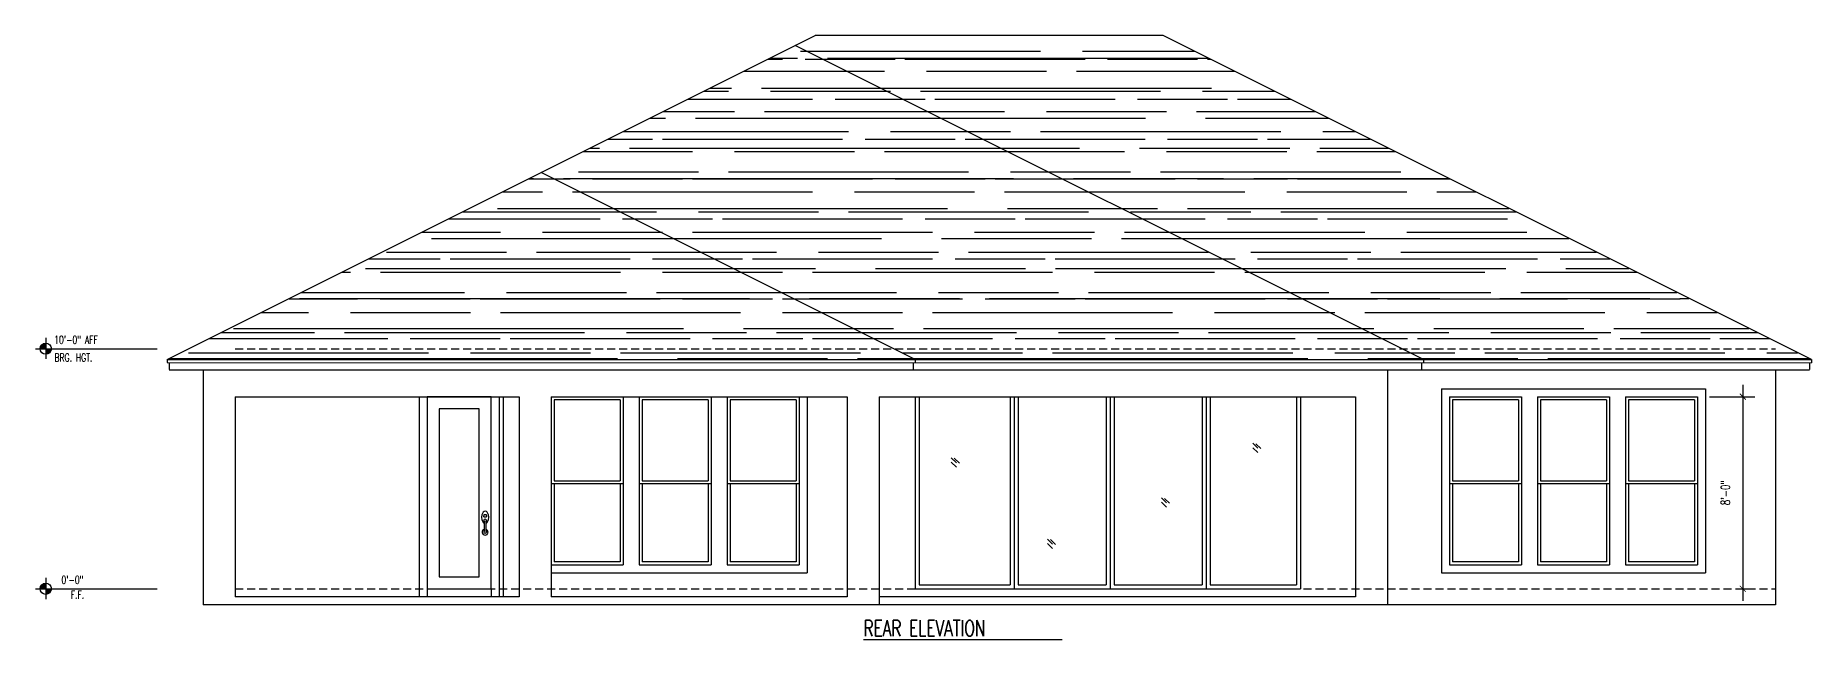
# Model space of a CAD drawing. Header units: inches. Extents: x -25328 to 8149, y -5530 to 4336.
# Drawn here: x -7449 to -6561, y 895 to 1196 of the extents above; entities that cross this region are included whole.
import ezdxf

# ---------------------------------------------------------------- set-up
doc = ezdxf.new("R2010")
doc.units = ezdxf.units.IN
doc.header["$LTSCALE"] = 16
doc.header["$MEASUREMENT"] = 0
doc.linetypes.add('HIDDEN', pattern=[0.375, 0.25, -0.125])
doc.layers.get('0').update_dxf_attribs({"linetype": 'CONTINUOUS'})
doc.layers.get('DEFPOINTS').update_dxf_attribs({"linetype": 'CONTINUOUS'})
for name, color, linetype in [('CONC.', 3, 'CONTINUOUS'), ('DIM', 5, 'CONTINUOUS'), ('DIMS', 5, 'CONTINUOUS'), ('DOORS', 1, 'CONTINUOUS'), ('HATCH', 8, 'CONTINUOUS'), ('ROOF', 1, 'CONTINUOUS'), ('TEXT', 11, 'CONTINUOUS'), ('WALLS EXT', 6, 'CONTINUOUS'), ('WALLS INT', 6, 'CONTINUOUS'), ('WINDOWS', 1, 'CONTINUOUS')]:
    doc.layers.add(name, color=color, linetype=linetype)
doc.styles.add('PAYTAS RM', font='romans.shx', dxfattribs={"width": 0.7, "height": 4.5})
doc.styles.add('PAYTS NOTES', font='romans.shx', dxfattribs={"width": 0.7, "height": 4.5})
doc.dimstyles.new('DIM- PAYTAS', dxfattribs={"dimscale": 48, "dimtxt": 0.1, "dimasz": 0.0625, "dimexe": 0.125, "dimexo": 0.125, "dimgap": 0.125, "dimtad": 1, "dimdec": 1, "dimzin": 3, "dimdsep": 46, "dimlunit": 4, "dimtxsty": 'PAYTAS RM', "dimblk": 'ARCHTICK', "dimcen": 0.09, "dimdle": 0.125, "dimclrd": 5, "dimclre": 5, "dimclrt": 11, "dimadec": 0, "dimazin": 0, "dimtfac": 1, "dimtdec": 1, "dimtofl": 0, "dimtmove": 2, "dimatfit": 3, "dimfxl": 0, "dimfrac": 2, "dimtolj": 1, "dimtzin": 3, "dimarcsym": 0})

# ---------------------------------------------------------------- blocks, each defined once
blk = doc.blocks.new('ELEVBUB')
for p, q in [((-0.142, 0), (0.078, 0)), ((0, 0.151), (0, -0.142))]:
    blk.add_line(p, q)
at = {"const_width": 0.0781}
for points in [[(0, 0.039, 0.414214), (-0.039, 0, 1)], [(0, -0.039, 0.414213), (0.039, 0, 1)]]:
    blk.add_lwpolyline(points, format="xyb", dxfattribs=at)
blk.add_circle((0, 0), 0.0781)
blk = doc.blocks.new('_ArchTick')
at = {"color": 0, "linetype": 'ByBlock', "const_width": 0.15}
blk.add_lwpolyline([(-0.5, -0.5), (0.5, 0.5)], dxfattribs=at)
blk = doc.blocks.new('*D1414')
at = {"layer": 'DEFPOINTS', "color": 0, "transparency": 16777216}
for p in [(-6618.13, 1015.88), (-6603.88, 919.88), (-6595.46, 919.88)]:
    blk.add_point(p, dxfattribs=at)
at = {"layer": 'DIM', "color": 5, "lineweight": -2, "transparency": 16777216}
for p, q in [((-6595.46, 1021.88), (-6595.46, 913.88)), ((-6612.13, 1015.88), (-6589.46, 1015.88)), ((-6597.88, 919.88), (-6589.46, 919.88))]:
    blk.add_line(p, q, dxfattribs=at)
at = {"layer": 'DIM', "color": 5, "lineweight": -2, "transparency": 16777216, "xscale": 3, "yscale": 3, "zscale": 3}
for p, rotation in [((-6595.46, 1015.88), 90), ((-6595.46, 919.88), 270)]:
    blk.add_blockref('_ArchTick', p, dxfattribs=dict(at, rotation=rotation))
at = {"layer": 'DIM', "color": 11, "transparency": 16777216, "insert": (-6604.14, 967.88), "char_height": 4.5, "attachment_point": 5, "rotation": 90, "style": 'PAYTAS RM', "bg_fill": 3, "box_fill_scale": 1.25, "bg_fill_color": 256, "bg_fill_true_color": 13158600, "bg_fill_transparency": 0}
blk.add_mtext('\\A1;8\'-0"', dxfattribs=at)

msp = doc.modelspace()

# ---------------------------------------------------------------- hatches: boundary and pattern name
at = {"layer": 'HATCH'}
h = msp.add_hatch(dxfattribs=at)
h.set_pattern_fill('AR-RROOF', color=8, scale=15, style=0)
h.paths.add_polyline_path([(-7196.12948011, 1127.90700971), (-7383.12948011, 1034.40700971), (-7009.12948011, 1034.40700971)])
h.paths.add_polyline_path([(-7069.12948011, 1191.40700971), (-7196.12948011, 1127.90700971), (-7020.07375202, 1039.87914566), (-6766.07375202, 1039.87914566)])
h.paths.add_polyline_path([(-6766.07375202, 1039.87914566), (-7020.07375202, 1039.87914566), (-7009.12948011, 1034.40700971), (-6755.12948011, 1034.40700971)], flags=17)
h.paths.add_polyline_path([(-6885.12948011, 1196.40700971), (-7059.12948011, 1196.40700971), (-7069.12948011, 1191.40700971), (-6755.12948011, 1034.40700971), (-6561.12948011, 1034.40700971)])

# ---------------------------------------------------------------- linework, layer by layer
at = {"layer": 'CONC.'}
for p, q in [((-7207.12948011, 915.87914566), (-7349.12948011, 915.87914566)), ((-7043.12948011, 915.87914566), (-7191.12948011, 915.87914566)), ((-6789.12948011, 915.87914566), (-7027.12948011, 915.87914566)), ((-6579.12948011, 911.87914566), (-7365.12948011, 911.87914566)), ((-7043.12948011, 911.87914566), (-7349.12948011, 911.87914566)), ((-6789.12948011, 911.87914566), (-7027.12948011, 911.87914566))]:
    msp.add_line(p, q, dxfattribs=at)
at = {"layer": 'DIMS'}
for p, q in [((-7440.98207951, 1039.87914566), (-7388.06708822, 1039.87914566)), ((-7440.98207951, 919.87914566), (-7388.06708822, 919.87914566))]:
    msp.add_line(p, q, dxfattribs=at)
at = {"layer": 'DOORS', "color": 165}
for p, q in [((-7257.12948011, 1015.87914566), (-7257.12948011, 915.87914566)), ((-7253.12948011, 1015.87914566), (-7253.12948011, 919.87914566)), ((-7221.12948107, 1015.87914566), (-7253.12948011, 1015.87914566)), ((-7221.12948107, 919.87914566), (-7221.12948107, 1015.87914566)), ((-7217.12948107, 1015.87914566), (-7217.12948107, 915.87914566)), ((-7191.20312752, 1015.87914566), (-7191.20312752, 931.87914566)), ((-7191.20312752, 1015.87914566), (-7155.20312752, 1015.87914566)), ((-7156.70312752, 1014.37914566), (-7189.70312752, 1014.37914566)), ((-7189.70312752, 1014.37914566), (-7189.70312752, 973.87914566)), ((-7156.70312752, 1014.37914566), (-7156.70312752, 973.87914566)), ((-7155.20312752, 1015.87914566), (-7155.20312752, 931.87914566)), ((-7155.20312752, 1015.87914566), (-7155.20312752, 931.87914566)), ((-7147.20312752, 1015.87914566), (-7147.20312752, 931.87914566)), ((-7147.20312752, 1015.87914566), (-7111.20312752, 1015.87914566)), ((-7112.70312752, 1014.37914566), (-7145.70312752, 1014.37914566)), ((-7145.70312752, 1014.37914566), (-7145.70312752, 973.87914566)), ((-7112.70312752, 1014.37914566), (-7112.70312752, 973.87914566)), ((-7111.20312752, 1015.87914566), (-7111.20312752, 931.87914566)), ((-7111.20312752, 1015.87914566), (-7111.20312752, 931.87914566)), ((-7103.20312752, 1015.87914566), (-7103.20312752, 931.87914566)), ((-7103.20312752, 1015.87914566), (-7067.20312752, 1015.87914566)), ((-7068.70312752, 1014.37914566), (-7101.70312752, 1014.37914566)), ((-7101.70312752, 1014.37914566), (-7101.70312752, 973.87914566)), ((-7068.70312752, 1014.37914566), (-7068.70312752, 973.87914566)), ((-7067.20312752, 1015.87914566), (-7067.20312752, 931.87914566)), ((-7067.20312752, 1015.87914566), (-7067.20312752, 931.87914566)), ((-7063.20312752, 1015.87914566), (-7063.20312752, 927.87914566)), ((-7009.1123776, 1015.87914566), (-7009.1123776, 919.87914566)), ((-7007.1123776, 1015.87914566), (-7007.1123776, 921.87914566)), ((-6961.74902237, 1015.87914566), (-6961.74902237, 921.87914566)), ((-6959.74902237, 1015.87914566), (-6959.74902237, 919.87914566)), ((-6957.74902237, 1015.87914566), (-6957.74902237, 921.87914566)), ((-6913.74902237, 1015.87914566), (-6913.74902237, 921.87914566)), ((-6911.74902237, 1015.87914566), (-6911.74902237, 919.87914566)), ((-6909.74902237, 1015.87914566), (-6909.74902237, 921.87914566)), ((-6865.74902237, 1015.87914566), (-6865.74902237, 921.87914566)), ((-6863.74902237, 1015.87914566), (-6863.74902237, 919.87914566)), ((-6861.74902237, 1015.87914566), (-6861.74902237, 921.87914566)), ((-6818.5223615, 1015.87914566), (-6818.5223615, 921.87914566)), ((-6816.5223615, 1015.87913206), (-6816.5223615, 919.87914566)), ((-7247.12948011, 1009.87914566), (-7247.12948011, 925.87914566)), ((-7227.12948107, 1009.87914566), (-7247.12948011, 1009.87914566)), ((-7227.12948107, 925.87914566), (-7227.12948107, 1009.87914566)), ((-6837.85212165, 990.20131151), (-6840.46976276, 992.62383756)), ((-6837.85212165, 987.99382337), (-6840.46976276, 990.41634943)), ((-6836.32893771, 989.97295933), (-6838.94657882, 992.39548538)), ((-6988.51505525, 982.90753031), (-6991.13269636, 985.33005637)), ((-6988.51505525, 980.70004218), (-6991.13269636, 983.12256823)), ((-6986.99187132, 982.67917813), (-6989.60951243, 985.10170419)), ((-7155.20312752, 972.37914566), (-7191.20312752, 972.37914566)), ((-7189.70312752, 973.87914566), (-7156.70312752, 973.87914566)), ((-7189.70312752, 972.37914566), (-7189.70312752, 933.37914566)), ((-7156.70312752, 972.37914566), (-7156.70312752, 933.37914566)), ((-7111.20312752, 972.37914566), (-7147.20312752, 972.37914566)), ((-7145.70312752, 973.87914566), (-7112.70312752, 973.87914566)), ((-7145.70312752, 972.37914566), (-7145.70312752, 933.37914566)), ((-7112.70312752, 972.37914566), (-7112.70312752, 933.37914566)), ((-7067.20312752, 972.37914566), (-7103.20312752, 972.37914566)), ((-7101.70312752, 973.87914566), (-7068.70312752, 973.87914566)), ((-7101.70312752, 972.37914566), (-7101.70312752, 933.37914566)), ((-7068.70312752, 972.37914566), (-7068.70312752, 933.37914566)), ((-6883.5003048, 962.89283601), (-6886.11794591, 965.31536206)), ((-6883.5003048, 960.68534787), (-6886.11794591, 963.10787392)), ((-6881.97712086, 962.66448383), (-6884.59476197, 965.08700988)), ((-7224.84425432, 955.88563993), (-7223.49480777, 955.88563993)), ((-7224.82695372, 955.88563993), (-7224.60204596, 956.95871037)), ((-7224.60204596, 956.95871037), (-7223.68511433, 956.95871037)), ((-7224.58474536, 953.75680664), (-7224.58474536, 948.58183791)), ((-7223.71971553, 953.75680664), (-7223.71971553, 948.58183791)), ((-7223.68511433, 956.95871037), (-7223.49480777, 955.88563993)), ((-6940.47740989, 942.24496735), (-6943.095051, 944.6674934)), ((-6940.47740989, 940.03747921), (-6943.095051, 942.46000526)), ((-6938.95422596, 942.01661517), (-6941.57186707, 944.43914122)), ((-7156.70312752, 933.37914566), (-7189.70312752, 933.37914566)), ((-7112.70312752, 933.37914566), (-7145.70312752, 933.37914566)), ((-7068.70312752, 933.37914566), (-7101.70312752, 933.37914566)), ((-7247.12948011, 925.87914566), (-7227.12948107, 925.87914566)), ((-7191.20312752, 931.87914566), (-7155.20312752, 931.87914566)), ((-7191.12948011, 927.87914566), (-7151.20312752, 927.87914566)), ((-7151.20312752, 927.87914566), (-7107.20312752, 927.87914566)), ((-7147.20312752, 931.87914566), (-7111.20312752, 931.87914566)), ((-7107.20312752, 927.87914566), (-7063.20312752, 927.87914566)), ((-7103.20312752, 931.87914566), (-7067.20312752, 931.87914566)), ((-7253.12948011, 919.87914566), (-7253.12948011, 915.87914566)), ((-7253.12948011, 919.87914566), (-7221.12948107, 919.87914566)), ((-7221.12948107, 919.87914566), (-7221.12948107, 915.87914566)), ((-7009.1123776, 919.87914566), (-6992.04475738, 919.87914566)), ((-7007.1123776, 921.87914566), (-6992.04475738, 921.87914566)), ((-6992.04475738, 921.87914566), (-6961.74902237, 921.87914566)), ((-6992.04475738, 919.87914566), (-6816.5223615, 919.87914566)), ((-6957.74902237, 921.87914566), (-6913.74902237, 921.87914566)), ((-6909.74902237, 921.87914566), (-6865.74902237, 921.87914566)), ((-6861.74902237, 921.87914566), (-6818.5223615, 921.87914566))]:
    msp.add_line(p, q, dxfattribs=at)
for centre, radius, start, end in [((-7222.10262312, 955.67379948), 3.94106992, 141.9843763709, 218.82511739), ((-7224.75628631, 953.27278661), 0.41816415, 184.8297729689, 294.2189030868), ((-7224.10897895, 957.49905228), 1.22506258, 31.307150664, 148.692849336), ((-7224.15223045, 953.97645694), 0.69850937, 308.2575201331, 231.7424798668), ((-7223.54817458, 953.27278661), 0.41816415, 245.7810969132, 355.1702270311), ((-7226.20183777, 955.67379948), 3.94106992, 321.17488261, 38.0156236291), ((-7224.15223045, 948.19935584), 1.45222529, 107.3272591072, 72.6727408928), ((-7224.15223045, 948.44872554), 0.69850937, 128.2575201332, 51.7424798669)]:
    msp.add_arc(centre, radius, start, end, dxfattribs=at)
at = {"layer": 'HATCH', "color": 8, "linetype": 'HIDDEN'}
for p, q in [((-7349.12948011, 1039.87914566), (-6579.12948011, 1039.87914566)), ((-7349.12948011, 919.87914566), (-6579.12948011, 919.87914566))]:
    msp.add_line(p, q, dxfattribs=at)
at = {"layer": 'ROOF', "color": 6}
for p, q in [((-7383.12948011, 1034.40700971), (-7059.12948011, 1196.40700971)), ((-6755.12948011, 1034.40700971), (-7069.12948011, 1191.40700971)), ((-6885.12948011, 1196.40700971), (-7059.12948011, 1196.40700971)), ((-6561.12948011, 1034.40700971), (-6885.12948011, 1196.40700971)), ((-7009.12948011, 1034.40700971), (-7196.12948011, 1127.90700971)), ((-7383.12948011, 1034.40700971), (-6561.12948011, 1034.40700971)), ((-7383.12948011, 1034.40700971), (-7383.12948011, 1033.01667742)), ((-7382.12948011, 1033.0165011), (-7382.12948011, 1029.40700971)), ((-7010.12948011, 1033.0165011), (-7010.12948011, 1029.40700971)), ((-7009.12948011, 1034.40700971), (-7009.12948011, 1033.01667742)), ((-6756.12948011, 1033.0165011), (-6756.12948011, 1029.40700971)), ((-6755.12948011, 1034.40700971), (-6755.12948011, 1033.01667742)), ((-6562.12948011, 1032.87191643), (-6562.12948011, 1029.40700971)), ((-6561.12948011, 1034.40700971), (-6561.12948011, 1032.8717401)), ((-7382.12948011, 1029.37914566), (-6562.12948011, 1029.37914566))]:
    msp.add_line(p, q, dxfattribs=at)
at = {"layer": 'WALLS EXT', "color": 8}
msp.add_line((-7383.12948011, 1033.01667742), (-6561.12948011, 1032.8717401), dxfattribs=at)
at = {"layer": 'WALLS INT'}
for p, q in [((-7365.12948011, 1029.37914566), (-7365.12948011, 911.87914566)), ((-6773.12948011, 1029.37914566), (-6773.12948011, 911.87914566)), ((-6579.12948011, 1029.37914566), (-6579.12948011, 911.87914566)), ((-7349.12948011, 1015.87914566), (-7207.12948011, 1015.87914566)), ((-7349.12948011, 1015.87914566), (-7349.12948011, 915.87914566)), ((-7215.12948011, 1015.87914566), (-7215.12948011, 915.87914566)), ((-7207.12948011, 1015.87914566), (-7207.12948011, 915.87914566)), ((-7191.12948011, 1015.87914566), (-7191.12948011, 915.87914566)), ((-7191.12948011, 1015.87914566), (-7043.12948011, 1015.87914566)), ((-7043.12948011, 1015.87914566), (-7043.12948011, 915.87914566)), ((-7027.12948011, 1015.87914566), (-7027.12948011, 911.87914566)), ((-7027.12948011, 1015.87914566), (-6789.12948011, 1015.87914566)), ((-6789.12948011, 1015.87914566), (-6789.12948011, 915.87914566))]:
    msp.add_line(p, q, dxfattribs=at)
at = {"layer": 'WINDOWS'}
for p, q in [((-6746.12948011, 1019.87914566), (-6746.12948011, 927.87914566)), ((-6746.12948011, 1019.87914566), (-6702.12948011, 1019.87914566)), ((-6742.12948011, 1015.87914566), (-6742.12948011, 931.87914566)), ((-6742.12948011, 1015.87914566), (-6706.12948011, 1015.87914566)), ((-6707.62948011, 1014.37914566), (-6740.62948011, 1014.37914566)), ((-6740.62948011, 1014.37914566), (-6740.62948011, 973.87914566)), ((-6707.62948011, 1014.37914566), (-6707.62948011, 973.87914566)), ((-6706.12948011, 1015.87914566), (-6706.12948011, 931.87914566)), ((-6706.12948011, 1015.87914566), (-6706.12948011, 931.87914566)), ((-6702.12948011, 1019.87914566), (-6658.12948011, 1019.87914566)), ((-6698.12948011, 1015.87914566), (-6698.12948011, 931.87914566)), ((-6698.12948011, 1015.87914566), (-6662.12948011, 1015.87914566)), ((-6663.62948011, 1014.37914566), (-6696.62948011, 1014.37914566)), ((-6696.62948011, 1014.37914566), (-6696.62948011, 973.87914566)), ((-6663.62948011, 1014.37914566), (-6663.62948011, 973.87914566)), ((-6662.12948011, 1015.87914566), (-6662.12948011, 931.87914566)), ((-6662.12948011, 1015.87914566), (-6662.12948011, 931.87914566)), ((-6658.12948011, 1019.87914566), (-6614.12948011, 1019.87914566)), ((-6654.12948011, 1015.87914566), (-6654.12948011, 931.87914566)), ((-6654.12948011, 1015.87914566), (-6618.12948011, 1015.87914566)), ((-6619.62948011, 1014.37914566), (-6652.62948011, 1014.37914566)), ((-6652.62948011, 1014.37914566), (-6652.62948011, 973.87914566)), ((-6619.62948011, 1014.37914566), (-6619.62948011, 973.87914566)), ((-6618.12948011, 1015.87914566), (-6618.12948011, 931.87914566)), ((-6618.12948011, 1015.87914566), (-6618.12948011, 931.87914566)), ((-6614.12948011, 1019.87914566), (-6614.12948011, 927.87914566)), ((-6706.12948011, 972.37914566), (-6742.12948011, 972.37914566)), ((-6740.62948011, 973.87914566), (-6707.62948011, 973.87914566)), ((-6740.62948011, 972.37914566), (-6740.62948011, 933.37914566)), ((-6707.62948011, 972.37914566), (-6707.62948011, 933.37914566)), ((-6662.12948011, 972.37914566), (-6698.12948011, 972.37914566)), ((-6696.62948011, 973.87914566), (-6663.62948011, 973.87914566)), ((-6696.62948011, 972.37914566), (-6696.62948011, 933.37914566)), ((-6663.62948011, 972.37914566), (-6663.62948011, 933.37914566)), ((-6618.12948011, 972.37914566), (-6654.12948011, 972.37914566)), ((-6652.62948011, 973.87914566), (-6619.62948011, 973.87914566)), ((-6652.62948011, 972.37914566), (-6652.62948011, 933.37914566)), ((-6619.62948011, 972.37914566), (-6619.62948011, 933.37914566)), ((-6707.62948011, 933.37914566), (-6740.62948011, 933.37914566)), ((-6663.62948011, 933.37914566), (-6696.62948011, 933.37914566)), ((-6619.62948011, 933.37914566), (-6652.62948011, 933.37914566)), ((-6746.12948011, 927.87914566), (-6702.12948011, 927.87914566)), ((-6742.12948011, 931.87914566), (-6706.12948011, 931.87914566)), ((-6702.12948011, 927.87914566), (-6658.12948011, 927.87914566)), ((-6698.12948011, 931.87914566), (-6662.12948011, 931.87914566)), ((-6658.12948011, 927.87914566), (-6614.12948011, 927.87914566)), ((-6654.12948011, 931.87914566), (-6618.12948011, 931.87914566))]:
    msp.add_line(p, q, dxfattribs=at)

# ---------------------------------------------------------------- block references
at = {"layer": 'DIMS', "xscale": 36, "yscale": 36, "zscale": 36}
for p in [(-7443.79457951, 1039.87914566), (-7443.79457951, 919.87914566)]:
    msp.add_blockref('ELEVBUB', p, dxfattribs=at)

# ---------------------------------------------------------------- texts
at = {"layer": 'TEXT', "style": 'PAYTS NOTES', "width": 0.7}
for s, p in [('10\'-0" AFF', (-7439.58915803, 1042.33914351)), ('BRG. HGT.', (-7439.42279035, 1033.45311511)), ('0\'-0"', (-7435.9564867, 922.3664381)), ('F.F.', (-7431.30244219, 914.93025005))]:
    msp.add_text(s, height=4, dxfattribs=at).set_placement(p)
at = {"layer": 'TEXT', "color": 3, "style": 'PAYTS NOTES', "width": 0.7}
msp.add_text('%%UREAR ELEVATION          ', height=8, dxfattribs=at).set_placement((-7034.99724982, 896.15286669))

# ---------------------------------------------------------------- next in the draw order: dimensions: what is measured, and where the dimension line sits
at = {"layer": 'DIM'}
dim = msp.add_linear_dim(base=(-6595.45664143, 919.87914566), p1=(-6618.12948011, 1015.87914566), p2=(-6603.88302189, 919.87914566), angle=90, dimstyle='DIM- PAYTAS', override={"dimtfill": 1, "dimarcsym": 2}, dxfattribs=at)
dim.commit()
dim.dimension.update_dxf_attribs({"geometry": '*D1414', "text_midpoint": (-6604.13521286, 967.87914566)})

doc.saveas('drawing.dxf')
